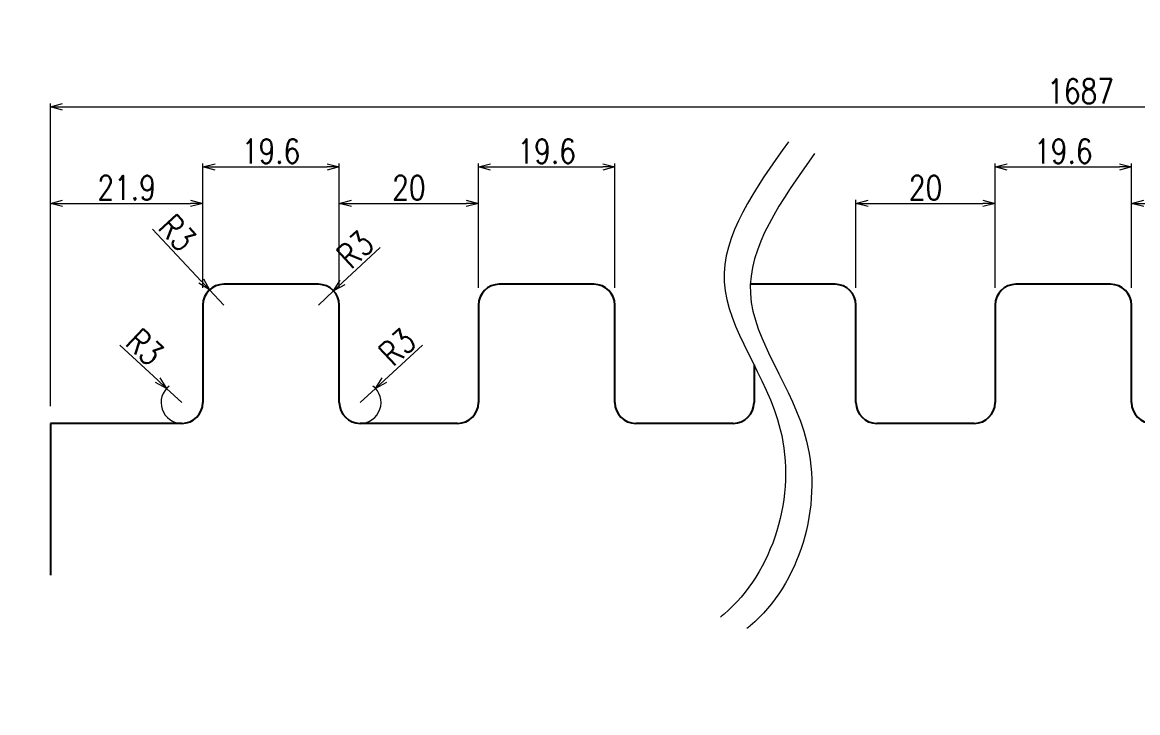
# Model space of a CAD drawing. Header units: millimetres. Extents: x 0 to 70370, y 0 to 11543.
# Drawn here: x 23230 to 23871, y 1553 to 1950 of the extents above; entities that cross this region are included whole.
import ezdxf
from ezdxf import colors
from ezdxf.entities.mleader import LeaderData, LeaderLine
from ezdxf.enums import TextEntityAlignment as Align
from ezdxf.math import Vec2, Vec3

# ---------------------------------------------------------------- set-up
doc = ezdxf.new("R2010")
doc.units = ezdxf.units.MM
for name, color, linetype, lineweight in [('01_外形線', 7, 'Continuous', 25), ('02_細線', 5, 'Continuous', 13), ('07_寸法線', 3, 'Continuous', 9)]:
    doc.layers.add(name, color=color, linetype=linetype, lineweight=lineweight)
doc.styles.get("Standard").update_dxf_attribs({"font": 'arial.ttf'})
doc.styles.add('寸法用', font='simplex.shx', dxfattribs={"width": 0.8, "bigfont": '@extfont2.shx'})
doc.dimstyles.new('機械製図用', dxfattribs={"dimtxt": 3.5, "dimasz": 3.5, "dimexe": 2, "dimexo": 0, "dimgap": 1.2, "dimtad": 1, "dimdsep": 46, "dimtxsty": '寸法用', "dimblk": 'OPEN30', "dimcen": 0, "dimclrd": 256, "dimclre": 256, "dimclrt": 7, "dimazin": 2, "dimtm": 1e-09, "dimtfac": 0.75, "dimtmove": 0, "dimatfit": 3, "dimldrblk": 'OPEN30', "dimfxl": 1, "dimlwd": -1, "dimlwe": -1, "dimarcsym": 0})

# ---------------------------------------------------------------- blocks, each defined once
blk = doc.blocks.new('_Open30')
at = {"color": 0, "linetype": 'ByBlock', "lineweight": -2}
for p, q in [((-1, 0.268), (0, 0)), ((0, 0), (-1, -0.268)), ((0, 0), (-1, 0))]:
    blk.add_line(p, q, dxfattribs=at)
blk = doc.blocks.new('*D2552')
at = {"layer": '07_寸法線', "transparency": 16777216}
for p, q in [((23867.54, 1797.74), (23867.54, 1848.23)), ((23874.54, 1846.23), (23940.54, 1846.23)), ((23947.54, 1809.74), (23947.54, 1848.23))]:
    blk.add_line(p, q, dxfattribs=at)
at = {"layer": 'Defpoints', "color": 0, "transparency": 16777216}
for p in [(23947.54, 1846.23), (23947.54, 1799.74), (23867.54, 1787.74)]:
    blk.add_point(p, dxfattribs=at)
at = {"layer": '07_寸法線', "transparency": 16777216, "xscale": 7, "yscale": 7, "zscale": 7, "rotation": 180}
blk.add_blockref('_Open30', (23867.54, 1846.23), dxfattribs=at)
at = {"layer": '07_寸法線', "transparency": 16777216, "xscale": 7, "yscale": 7, "zscale": 7}
blk.add_blockref('_Open30', (23947.54, 1846.23), dxfattribs=at)
at = {"layer": '07_寸法線', "color": 7, "transparency": 16777216, "insert": (23907.54, 1855.23), "char_height": 14, "attachment_point": 5, "style": '寸法用'}
blk.add_mtext('20', dxfattribs=at)
blk = doc.blocks.new('*D2553')
at = {"layer": '07_寸法線', "transparency": 16777216}
for p, q in [((23789.14, 1797.74), (23789.14, 1869.17)), ((23796.14, 1867.17), (23860.54, 1867.17)), ((23867.54, 1797.74), (23867.54, 1869.17))]:
    blk.add_line(p, q, dxfattribs=at)
at = {"layer": 'Defpoints', "color": 0, "transparency": 16777216}
for p in [(23867.54, 1867.17), (23789.14, 1787.74), (23867.54, 1787.74)]:
    blk.add_point(p, dxfattribs=at)
at = {"layer": '07_寸法線', "transparency": 16777216, "xscale": 7, "yscale": 7, "zscale": 7, "rotation": 180}
blk.add_blockref('_Open30', (23789.14, 1867.17), dxfattribs=at)
at = {"layer": '07_寸法線', "transparency": 16777216, "xscale": 7, "yscale": 7, "zscale": 7}
blk.add_blockref('_Open30', (23867.54, 1867.17), dxfattribs=at)
at = {"layer": '07_寸法線', "color": 7, "transparency": 16777216, "insert": (23828.34, 1876.17), "char_height": 14, "attachment_point": 5, "style": '寸法用'}
blk.add_mtext('19.6', dxfattribs=at)
blk = doc.blocks.new('*D2554')
at = {"layer": '07_寸法線', "transparency": 16777216}
for p, q in [((23709.14, 1797.74), (23709.14, 1848.23)), ((23716.14, 1846.23), (23782.14, 1846.23)), ((23789.14, 1809.74), (23789.14, 1848.23))]:
    blk.add_line(p, q, dxfattribs=at)
at = {"layer": 'Defpoints', "color": 0, "transparency": 16777216}
for p in [(23789.14, 1846.23), (23789.14, 1799.74), (23709.14, 1787.74)]:
    blk.add_point(p, dxfattribs=at)
at = {"layer": '07_寸法線', "transparency": 16777216, "xscale": 7, "yscale": 7, "zscale": 7, "rotation": 180}
blk.add_blockref('_Open30', (23709.14, 1846.23), dxfattribs=at)
at = {"layer": '07_寸法線', "transparency": 16777216, "xscale": 7, "yscale": 7, "zscale": 7}
blk.add_blockref('_Open30', (23789.14, 1846.23), dxfattribs=at)
at = {"layer": '07_寸法線', "color": 7, "transparency": 16777216, "insert": (23749.14, 1855.23), "char_height": 14, "attachment_point": 5, "style": '寸法用'}
blk.add_mtext('20', dxfattribs=at)
blk = doc.blocks.new('*D2545')
at = {"layer": '07_寸法線', "transparency": 16777216}
for p, q in [((23246.2, 1729.74), (23246.2, 1848.23)), ((23253.2, 1846.23), (23326.8, 1846.23)), ((23333.8, 1797.74), (23333.8, 1848.23))]:
    blk.add_line(p, q, dxfattribs=at)
at = {"layer": 'Defpoints', "color": 0, "transparency": 16777216}
for p in [(23333.8, 1846.23), (23333.8, 1787.74), (23246.2, 1719.74)]:
    blk.add_point(p, dxfattribs=at)
at = {"layer": '07_寸法線', "transparency": 16777216, "xscale": 7, "yscale": 7, "zscale": 7, "rotation": 180}
blk.add_blockref('_Open30', (23246.2, 1846.23), dxfattribs=at)
at = {"layer": '07_寸法線', "transparency": 16777216, "xscale": 7, "yscale": 7, "zscale": 7}
blk.add_blockref('_Open30', (23333.8, 1846.23), dxfattribs=at)
at = {"layer": '07_寸法線', "color": 7, "transparency": 16777216, "insert": (23290, 1855.23), "char_height": 14, "attachment_point": 5, "style": '寸法用'}
blk.add_mtext('21.9', dxfattribs=at)
blk = doc.blocks.new('*D2546')
at = {"layer": '07_寸法線', "transparency": 16777216}
for p, q in [((23492.2, 1797.74), (23492.2, 1869.17)), ((23499.2, 1867.17), (23563.6, 1867.17)), ((23570.6, 1797.74), (23570.6, 1869.17))]:
    blk.add_line(p, q, dxfattribs=at)
at = {"layer": 'Defpoints', "color": 0, "transparency": 16777216}
for p in [(23570.6, 1867.17), (23492.2, 1787.74), (23570.6, 1787.74)]:
    blk.add_point(p, dxfattribs=at)
at = {"layer": '07_寸法線', "transparency": 16777216, "xscale": 7, "yscale": 7, "zscale": 7, "rotation": 180}
blk.add_blockref('_Open30', (23492.2, 1867.17), dxfattribs=at)
at = {"layer": '07_寸法線', "transparency": 16777216, "xscale": 7, "yscale": 7, "zscale": 7}
blk.add_blockref('_Open30', (23570.6, 1867.17), dxfattribs=at)
at = {"layer": '07_寸法線', "color": 7, "transparency": 16777216, "insert": (23531.4, 1876.17), "char_height": 14, "attachment_point": 5, "style": '寸法用'}
blk.add_mtext('19.6', dxfattribs=at)
blk = doc.blocks.new('*D2547')
at = {"layer": '07_寸法線', "transparency": 16777216}
for p, q in [((23412.2, 1797.74), (23412.2, 1848.23)), ((23419.2, 1846.23), (23485.2, 1846.23)), ((23492.2, 1809.74), (23492.2, 1848.23))]:
    blk.add_line(p, q, dxfattribs=at)
at = {"layer": 'Defpoints', "color": 0, "transparency": 16777216}
for p in [(23492.2, 1846.23), (23492.2, 1799.74), (23412.2, 1787.74)]:
    blk.add_point(p, dxfattribs=at)
at = {"layer": '07_寸法線', "transparency": 16777216, "xscale": 7, "yscale": 7, "zscale": 7, "rotation": 180}
blk.add_blockref('_Open30', (23412.2, 1846.23), dxfattribs=at)
at = {"layer": '07_寸法線', "transparency": 16777216, "xscale": 7, "yscale": 7, "zscale": 7}
blk.add_blockref('_Open30', (23492.2, 1846.23), dxfattribs=at)
at = {"layer": '07_寸法線', "color": 7, "transparency": 16777216, "insert": (23452.2, 1855.23), "char_height": 14, "attachment_point": 5, "style": '寸法用'}
blk.add_mtext('20', dxfattribs=at)
blk = doc.blocks.new('*D2548')
at = {"layer": '07_寸法線', "transparency": 16777216}
for p, q in [((23333.8, 1797.74), (23333.8, 1869.17)), ((23340.8, 1867.17), (23405.2, 1867.17)), ((23412.2, 1797.74), (23412.2, 1869.17))]:
    blk.add_line(p, q, dxfattribs=at)
at = {"layer": 'Defpoints', "color": 0, "transparency": 16777216}
for p in [(23412.2, 1867.17), (23333.8, 1787.74), (23412.2, 1787.74)]:
    blk.add_point(p, dxfattribs=at)
at = {"layer": '07_寸法線', "transparency": 16777216, "xscale": 7, "yscale": 7, "zscale": 7, "rotation": 180}
blk.add_blockref('_Open30', (23333.8, 1867.17), dxfattribs=at)
at = {"layer": '07_寸法線', "transparency": 16777216, "xscale": 7, "yscale": 7, "zscale": 7}
blk.add_blockref('_Open30', (23412.2, 1867.17), dxfattribs=at)
at = {"layer": '07_寸法線', "color": 7, "transparency": 16777216, "insert": (23373, 1876.17), "char_height": 14, "attachment_point": 5, "style": '寸法用'}
blk.add_mtext('19.6', dxfattribs=at)
blk = doc.blocks.new('*D2534')
at = {"layer": '07_寸法線', "transparency": 16777216}
for p, q in [((23246.2, 1729.74), (23246.2, 1903.74)), ((23253.2, 1901.74), (24423.34, 1901.74)), ((24430.34, 1729.74), (24430.34, 1903.74))]:
    blk.add_line(p, q, dxfattribs=at)
at = {"layer": 'Defpoints', "color": 0, "transparency": 16777216}
for p in [(24430.34, 1901.74), (23246.2, 1719.74), (24430.34, 1719.74)]:
    blk.add_point(p, dxfattribs=at)
at = {"layer": '07_寸法線', "transparency": 16777216, "xscale": 7, "yscale": 7, "zscale": 7, "rotation": 180}
blk.add_blockref('_Open30', (23246.2, 1901.74), dxfattribs=at)
at = {"layer": '07_寸法線', "transparency": 16777216, "xscale": 7, "yscale": 7, "zscale": 7}
blk.add_blockref('_Open30', (24430.34, 1901.74), dxfattribs=at)
at = {"layer": '07_寸法線', "color": 7, "transparency": 16777216, "insert": (23838.27, 1910.74), "char_height": 14, "attachment_point": 5, "style": '寸法用'}
blk.add_mtext('1687', dxfattribs=at)
blk = doc.blocks.new('*D2577')
at = {"layer": '07_寸法線', "transparency": 16777216}
for p, q in [((23435.79, 1820.94), (23414.1, 1800.7)), ((23400.2, 1787.74), (23408.98, 1795.93))]:
    blk.add_line(p, q, dxfattribs=at)
at = {"layer": 'Defpoints', "color": 0, "transparency": 16777216}
for p in [(23408.98, 1795.93), (23400.2, 1787.74)]:
    blk.add_point(p, dxfattribs=at)
at = {"layer": '07_寸法線', "transparency": 16777216, "xscale": 7, "yscale": 7, "zscale": 7, "rotation": 223.0064708922315}
blk.add_blockref('_Open30', (23408.98, 1795.93), dxfattribs=at)
at = {"layer": '07_寸法線', "color": 7, "transparency": 16777216, "insert": (23421.36, 1819.79), "char_height": 14, "attachment_point": 5, "rotation": 43.00647, "style": '寸法用'}
blk.add_mtext('R3', dxfattribs=at)
blk = doc.blocks.new('*D2578')
at = {"layer": '07_寸法線', "transparency": 16777216}
for p, q in [((23304.82, 1831.47), (23332.81, 1801.6)), ((23345.8, 1787.74), (23337.6, 1796.5))]:
    blk.add_line(p, q, dxfattribs=at)
at = {"layer": 'Defpoints', "color": 0, "transparency": 16777216}
for p in [(23337.6, 1796.5), (23345.8, 1787.74)]:
    blk.add_point(p, dxfattribs=at)
at = {"layer": '07_寸法線', "transparency": 16777216, "xscale": 7, "yscale": 7, "zscale": 7, "rotation": 313.1382407265511}
blk.add_blockref('_Open30', (23337.6, 1796.5), dxfattribs=at)
at = {"layer": '07_寸法線', "color": 7, "transparency": 16777216, "insert": (23319.14, 1829.36), "char_height": 14, "attachment_point": 5, "rotation": 313.13824, "style": '寸法用'}
blk.add_mtext('R3', dxfattribs=at)
blk = doc.blocks.new('*D2579')
at = {"layer": '07_寸法線', "transparency": 16777216}
for p, q in [((23460, 1764.71), (23438.18, 1744.61)), ((23424.2, 1731.74), (23433.03, 1739.87))]:
    blk.add_line(p, q, dxfattribs=at)
blk.add_arc((23424.2, 1731.74), 12, 270, 52.20182, dxfattribs=at)
at = {"layer": 'Defpoints', "color": 0, "transparency": 16777216}
for p in [(23433.03, 1739.87), (23424.2, 1731.74)]:
    blk.add_point(p, dxfattribs=at)
at = {"layer": '07_寸法線', "transparency": 16777216, "xscale": 7, "yscale": 7, "zscale": 7, "rotation": 222.6525197123099}
blk.add_blockref('_Open30', (23433.03, 1739.87), dxfattribs=at)
at = {"layer": '07_寸法線', "color": 7, "transparency": 16777216, "insert": (23445.56, 1763.65), "char_height": 14, "attachment_point": 5, "rotation": 42.65252, "style": '寸法用'}
blk.add_mtext('R3', dxfattribs=at)
blk = doc.blocks.new('*D2580')
at = {"layer": '07_寸法線', "transparency": 16777216}
for p, q in [((23286.05, 1764.76), (23307.84, 1744.63)), ((23321.8, 1731.74), (23312.99, 1739.88))]:
    blk.add_line(p, q, dxfattribs=at)
blk.add_arc((23321.8, 1731.74), 12, 127.72866, 270, dxfattribs=at)
at = {"layer": 'Defpoints', "color": 0, "transparency": 16777216}
for p in [(23312.99, 1739.88), (23321.8, 1731.74)]:
    blk.add_point(p, dxfattribs=at)
at = {"layer": '07_寸法線', "transparency": 16777216, "xscale": 7, "yscale": 7, "zscale": 7, "rotation": 317.2779594626792}
blk.add_blockref('_Open30', (23312.99, 1739.88), dxfattribs=at)
at = {"layer": '07_寸法線', "color": 7, "transparency": 16777216, "insert": (23300.48, 1763.68), "char_height": 14, "attachment_point": 5, "rotation": 317.27796, "style": '寸法用'}
blk.add_mtext('R3', dxfattribs=at)
blk = doc.blocks.new('AM_BALLOON1')
at = {"transparency": 16777216}
blk.add_circle((0, 0), 5, dxfattribs=at)
blk.add_attdef('B_NUMBER', text='', height=3, dxfattribs=at).set_placement((0, 0), align=Align.MIDDLE_CENTER)
blk = doc.blocks.new('_OPEN')
at = {"color": 0, "linetype": 'ByBlock'}
for p, q in [((-1, 0.17), (0, 0)), ((0, 0), (-1, -0.17)), ((0, 0), (-1, 0))]:
    blk.add_line(p, q, dxfattribs=at)

msp = doc.modelspace()

# ---------------------------------------------------------------- linework, layer by layer
at = {"layer": '01_外形線'}
for p, q in [((23400.202, 1799.74), (23345.802, 1799.74)), ((23558.602, 1799.74), (23504.202, 1799.74)), ((23697.138, 1799.74), (23648.454, 1799.74)), ((23855.538, 1799.74), (23801.138, 1799.74)), ((23333.802, 1787.74), (23333.802, 1731.74)), ((23412.202, 1731.74), (23412.202, 1787.74)), ((23492.202, 1787.74), (23492.202, 1731.74)), ((23570.602, 1731.74), (23570.602, 1787.74)), ((23709.138, 1731.74), (23709.138, 1787.74)), ((23789.138, 1787.74), (23789.138, 1731.74)), ((23867.538, 1731.74), (23867.538, 1787.74)), ((23650.602, 1753.327), (23650.602, 1731.74)), ((23246.202, 1719.74), (23246.202, 1632.46)), ((23321.802, 1719.74), (23246.202, 1719.74)), ((23480.202, 1719.74), (23424.202, 1719.74)), ((23638.602, 1719.74), (23582.602, 1719.74)), ((23777.138, 1719.74), (23721.138, 1719.74))]:
    msp.add_line(p, q, dxfattribs=at)
for centre, start, end in [((23345.802, 1787.74), 90, 180), ((23400.202, 1787.74), 0, 90), ((23504.202, 1787.74), 90, 180), ((23558.602, 1787.74), 0, 90), ((23697.138, 1787.74), 0, 90), ((23801.138, 1787.74), 90, 180), ((23855.538, 1787.74), 0, 90), ((23321.802, 1731.74), 270, 0), ((23424.202, 1731.74), 180, 270), ((23480.202, 1731.74), 270, 0), ((23582.602, 1731.74), 180, 270), ((23638.602, 1731.74), 270, 0), ((23721.138, 1731.74), 180, 270), ((23777.138, 1731.74), 270, 0), ((23879.538, 1731.74), 180, 270)]:
    msp.add_arc(centre, 12, start, end, dxfattribs=at)
at = {"layer": '02_細線'}
for points in [[(23670.323, 1881.663), (23633.399, 1801.089), (23665.701, 1716.294), (23633.347, 1610.051), (23631.401, 1608.436)], [(23685.396, 1874.968), (23648.472, 1794.394), (23680.774, 1709.598), (23648.42, 1603.355), (23646.474, 1601.741)]]:
    msp.add_spline(points, degree=3, dxfattribs=at)

# ---------------------------------------------------------------- dimensions: what is measured, and where the dimension line sits
at = {"layer": '07_寸法線'}
dim = msp.add_linear_dim(base=(24430.338, 1901.736), p1=(23246.202, 1719.74), p2=(24430.338, 1719.74), text='1687', dimstyle='機械製図用', override={"dimtxt": 14, "dimasz": 7, "dimexo": 10, "dimgap": 2, "dimlfac": 0.25}, dxfattribs=at)
dim.commit()
dim.dimension.update_dxf_attribs({"geometry": '*D2534', "text_midpoint": (23838.27, 1910.736)})
for base, p1, p2, picture, middle in [((23412.202, 1867.171), (23333.802, 1787.74), (23412.202, 1787.74), '*D2548', (23373.002, 1876.171)), ((23570.602, 1867.171), (23492.202, 1787.74), (23570.602, 1787.74), '*D2546', (23531.402, 1876.171)), ((23867.538, 1867.171), (23789.138, 1787.74), (23867.538, 1787.74), '*D2553', (23828.338, 1876.171)), ((23333.802, 1846.23), (23246.202, 1719.74), (23333.802, 1787.74), '*D2545', (23290.002, 1855.23)), ((23492.202, 1846.23), (23412.202, 1787.74), (23492.202, 1799.74), '*D2547', (23452.202, 1855.23)), ((23789.138, 1846.23), (23709.138, 1787.74), (23789.138, 1799.74), '*D2554', (23749.138, 1855.23)), ((23947.538, 1846.23), (23867.538, 1787.74), (23947.538, 1799.74), '*D2552', (23907.538, 1855.23))]:
    dim = msp.add_linear_dim(base=base, p1=p1, p2=p2, dimstyle='機械製図用', override={"dimtxt": 14, "dimasz": 7, "dimexo": 10, "dimgap": 2, "dimlfac": 0.25}, dxfattribs=at)
    dim.commit()
    dim.dimension.update_dxf_attribs({"geometry": picture, "text_midpoint": middle})
dim = msp.add_radius_dim(center=(23345.802, 1787.74), mpoint=(23337.597, 1796.497), dimstyle='機械製図用', override={"dimtxt": 14, "dimasz": 7, "dimgap": 2, "dimlfac": 0.25}, dxfattribs=at)
dim.commit()
dim.dimension.update_dxf_attribs({"geometry": '*D2578', "text_midpoint": (23312.572, 1823.204), "dimtype": 164})
for center, mpoint, picture, middle in [((23400.202, 1787.74), (23408.978, 1795.925), '*D2577', (23421.365, 1819.786)), ((23321.802, 1731.74), (23312.987, 1739.882), '*D2580', (23300.481, 1763.681)), ((23424.202, 1731.74), (23433.028, 1739.871), '*D2579', (23445.562, 1763.655))]:
    dim = msp.add_radius_dim(center=center, mpoint=mpoint, dimstyle='機械製図用', override={"dimtxt": 14, "dimasz": 7, "dimgap": 2, "dimlfac": 0.25}, dxfattribs=at)
    dim.commit()
    dim.dimension.update_dxf_attribs({"geometry": picture, "text_midpoint": middle})

# ---------------------------------------------------------------- leaders
ml = msp.add_multileader_block('Standard', dxfattribs=at)
ml.set_content('AM_BALLOON1', color=256, scale=9.3744318)
ml.set_attribute('B_NUMBER', '1', width=0)
ml.set_leader_properties(color=256, linetype='ByLayer', lineweight=-1)
ml.set_arrow_properties(name='OPEN')
ml.build(insert=Vec2(0, 0))
ml.multileader.update_dxf_attribs({"leader_type": 0, "has_dogleg": 0, "text_right_attachment_type": 6, "dogleg_length": 0, "arrow_head_size": 4.688, "scale": 2.5, "block_connection_type": 1})
ctx = ml.context
ctx.base_point, ctx.scale, ctx.char_height, ctx.arrow_head_size, ctx.landing_gap_size, ctx.plane_origin = Vec3(33418.771, 3166.995), 2.5, 9.375, 4.688, 4.688, Vec3(33418.771, 3166.995)
ctx.right_attachment, ctx.attachment_type = 6, 1
notes = []
notes.append((ctx, [(0, (0, 0, 0), (0, 0), (1, 0), 1, [])]))
ctx.block.insert = Vec3(33418.771, 3166.995)
ml = msp.add_multileader_block('Standard', dxfattribs=at)
ml.set_content('AM_BALLOON1', color=256, scale=7.4995455)
ml.set_attribute('B_NUMBER', '1A', width=0)
ml.set_leader_properties(color=256, linetype='ByLayer', lineweight=-1)
ml.set_arrow_properties(name='OPEN')
ml.build(insert=Vec2(0, 0))
ml.multileader.update_dxf_attribs({"leader_type": 0, "has_dogleg": 0, "text_right_attachment_type": 6, "dogleg_length": 0, "arrow_head_size": 3.75, "scale": 2.5, "block_connection_type": 1})
ctx = ml.context
ctx.base_point, ctx.scale, ctx.char_height, ctx.arrow_head_size, ctx.landing_gap_size, ctx.plane_origin = Vec3(35324.795, 3132.322), 2.5, 7.5, 3.75, 3.75, Vec3(35324.795, 3132.322)
ctx.right_attachment, ctx.attachment_type = 6, 1
notes.append((ctx, [(0, (0, 0, 0), (0, 0), (1, 0), 1, [])]))
ctx.block.insert = Vec3(35324.795, 3132.322)
ml = msp.add_multileader_block('Standard', dxfattribs=at)
ml.set_content('AM_BALLOON1', color=256, scale=7.4995455)
ml.set_attribute('B_NUMBER', '2', width=0)
ml.set_leader_properties(color=256, linetype='ByLayer', lineweight=-1)
ml.set_arrow_properties(name='OPEN')
ml.build(insert=Vec2(0, 0))
ml.multileader.update_dxf_attribs({"leader_type": 0, "has_dogleg": 0, "text_right_attachment_type": 6, "dogleg_length": 0, "arrow_head_size": 3.75, "scale": 2.5, "block_connection_type": 1})
ctx = ml.context
ctx.base_point, ctx.scale, ctx.char_height, ctx.arrow_head_size, ctx.landing_gap_size, ctx.plane_origin = Vec3(37084.606, 2712.991), 2.5, 7.5, 3.75, 3.75, Vec3(37084.606, 2712.991)
ctx.right_attachment, ctx.attachment_type = 6, 1
notes.append((ctx, [(0, (0, 0, 0), (0, 0), (1, 0), 1, [])]))
ctx.block.insert = Vec3(37084.606, 2712.991)
ml = msp.add_multileader_block('Standard', dxfattribs=at)
ml.set_content('AM_BALLOON1', color=256, scale=7.4995455)
ml.set_attribute('B_NUMBER', '3', width=0)
ml.set_leader_properties(color=256, linetype='ByLayer', lineweight=-1)
ml.set_arrow_properties(name='OPEN')
ml.build(insert=Vec2(0, 0))
ml.multileader.update_dxf_attribs({"leader_type": 0, "has_dogleg": 0, "text_right_attachment_type": 6, "dogleg_length": 0, "arrow_head_size": 3.75, "scale": 2.5, "block_connection_type": 1})
ctx = ml.context
ctx.base_point, ctx.scale, ctx.char_height, ctx.arrow_head_size, ctx.landing_gap_size, ctx.plane_origin = Vec3(38565.945, 2679.176), 2.5, 7.5, 3.75, 3.75, Vec3(38565.945, 2679.176)
ctx.right_attachment, ctx.attachment_type = 6, 1
notes.append((ctx, [(0, (0, 0, 0), (0, 0), (1, 0), 1, [])]))
ctx.block.insert = Vec3(38565.945, 2679.176)
ml = msp.add_multileader_block('Standard', dxfattribs=at)
ml.set_content('AM_BALLOON1', color=256, scale=7.4995455)
ml.set_attribute('B_NUMBER', '1B', width=0)
ml.set_leader_properties(color=256, linetype='ByLayer', lineweight=-1)
ml.set_arrow_properties(name='OPEN')
ml.build(insert=Vec2(0, 0))
ml.multileader.update_dxf_attribs({"leader_type": 0, "has_dogleg": 0, "text_right_attachment_type": 6, "dogleg_length": 0, "arrow_head_size": 3.75, "scale": 2.5, "block_connection_type": 1})
ctx = ml.context
ctx.base_point, ctx.scale, ctx.char_height, ctx.arrow_head_size, ctx.landing_gap_size, ctx.plane_origin = Vec3(35324.795, 2449.628), 2.5, 7.5, 3.75, 3.75, Vec3(35324.795, 2449.628)
ctx.right_attachment, ctx.attachment_type = 6, 1
notes.append((ctx, [(0, (0, 0, 0), (0, 0), (1, 0), 1, [])]))
ctx.block.insert = Vec3(35324.795, 2449.628)
ml = msp.add_multileader_block('Standard', dxfattribs=at)
ml.set_content('AM_BALLOON1', color=256, scale=5.0246955)
ml.set_attribute('B_NUMBER', '1', width=0)
ml.set_leader_properties(color=256, linetype='ByLayer', lineweight=-1)
ml.set_arrow_properties(name='OPEN')
ml.build(insert=Vec2(0, 0))
ml.multileader.update_dxf_attribs({"leader_type": 0, "has_dogleg": 0, "text_right_attachment_type": 6, "dogleg_length": 0, "arrow_head_size": 2.513, "scale": 2.5, "block_connection_type": 1})
ctx = ml.context
ctx.base_point, ctx.scale, ctx.char_height, ctx.arrow_head_size, ctx.landing_gap_size, ctx.plane_origin = Vec3(40332.084, 2013.345), 2.5, 5.025, 2.513, 2.513, Vec3(40332.084, 2013.345)
ctx.right_attachment, ctx.attachment_type = 6, 1
notes.append((ctx, [(0, (0, 0, 0), (0, 0), (1, 0), 1, [])]))
ctx.block.insert = Vec3(40332.084, 2013.345)
ml = msp.add_multileader_block('Standard', dxfattribs=at)
ml.set_content('AM_BALLOON1', color=256, scale=5.0246955)
ml.set_attribute('B_NUMBER', '2', width=0)
ml.set_leader_properties(color=256, linetype='ByLayer', lineweight=-1)
ml.set_arrow_properties(name='OPEN')
ml.build(insert=Vec2(0, 0))
ml.multileader.update_dxf_attribs({"leader_type": 0, "has_dogleg": 0, "text_right_attachment_type": 6, "dogleg_length": 0, "arrow_head_size": 2.513, "scale": 2.5, "block_connection_type": 1})
ctx = ml.context
ctx.base_point, ctx.scale, ctx.char_height, ctx.arrow_head_size, ctx.landing_gap_size, ctx.plane_origin = Vec3(41277.991, 2013.345), 2.5, 5.025, 2.513, 2.513, Vec3(41277.991, 2013.345)
ctx.right_attachment, ctx.attachment_type = 6, 1
notes.append((ctx, [(0, (0, 0, 0), (0, 0), (1, 0), 1, [])]))
ctx.block.insert = Vec3(41277.991, 2013.345)
ml = msp.add_multileader_block('Standard', dxfattribs=at)
ml.set_content('AM_BALLOON1', color=256, scale=7.4995455)
ml.set_attribute('B_NUMBER', '3', width=0)
ml.set_leader_properties(color=256, linetype='ByLayer', lineweight=-1)
ml.set_arrow_properties(name='OPEN')
ml.build(insert=Vec2(0, 0))
ml.multileader.update_dxf_attribs({"leader_type": 0, "has_dogleg": 0, "text_right_attachment_type": 6, "dogleg_length": 0, "arrow_head_size": 3.75, "scale": 2.5, "block_connection_type": 1})
ctx = ml.context
ctx.base_point, ctx.scale, ctx.char_height, ctx.arrow_head_size, ctx.landing_gap_size, ctx.plane_origin = Vec3(38565.945, 1903.883), 2.5, 7.5, 3.75, 3.75, Vec3(38565.945, 1903.883)
ctx.right_attachment, ctx.attachment_type = 6, 1
notes.append((ctx, [(0, (0, 0, 0), (0, 0), (1, 0), 1, [])]))
ctx.block.insert = Vec3(38565.945, 1903.883)
ml = msp.add_multileader_block('Standard', dxfattribs=at)
ml.set_content('AM_BALLOON1', color=256, scale=7.4995455)
ml.set_attribute('B_NUMBER', '1C', width=0)
ml.set_leader_properties(color=256, linetype='ByLayer', lineweight=-1)
ml.set_arrow_properties(name='OPEN')
ml.build(insert=Vec2(0, 0))
ml.multileader.update_dxf_attribs({"leader_type": 0, "has_dogleg": 0, "text_right_attachment_type": 6, "dogleg_length": 0, "arrow_head_size": 3.75, "scale": 2.5, "block_connection_type": 1})
ctx = ml.context
ctx.base_point, ctx.scale, ctx.char_height, ctx.arrow_head_size, ctx.landing_gap_size, ctx.plane_origin = Vec3(35324.795, 1714.135), 2.5, 7.5, 3.75, 3.75, Vec3(35324.795, 1714.135)
ctx.right_attachment, ctx.attachment_type = 6, 1
notes.append((ctx, [(0, (0, 0, 0), (0, 0), (1, 0), 1, [])]))
ctx.block.insert = Vec3(35324.795, 1714.135)
for ctx, leaders in notes:
    for number, flags, end, landing, length, lines in leaders:
        leader = LeaderData()
        leader.index, (leader.has_last_leader_line, leader.has_dogleg_vector, leader.attachment_direction) = number, flags
        leader.last_leader_point, leader.dogleg_vector, leader.dogleg_length = Vec3(end), Vec3(landing), length
        for number, points, colour, breaks in lines:
            line = LeaderLine()
            line.index, line.vertices, line.color, line.breaks = number, Vec3.list(points), colors.encode_raw_color(colour), breaks
            leader.lines.append(line)
        ctx.leaders.append(leader)

doc.saveas('drawing.dxf')
